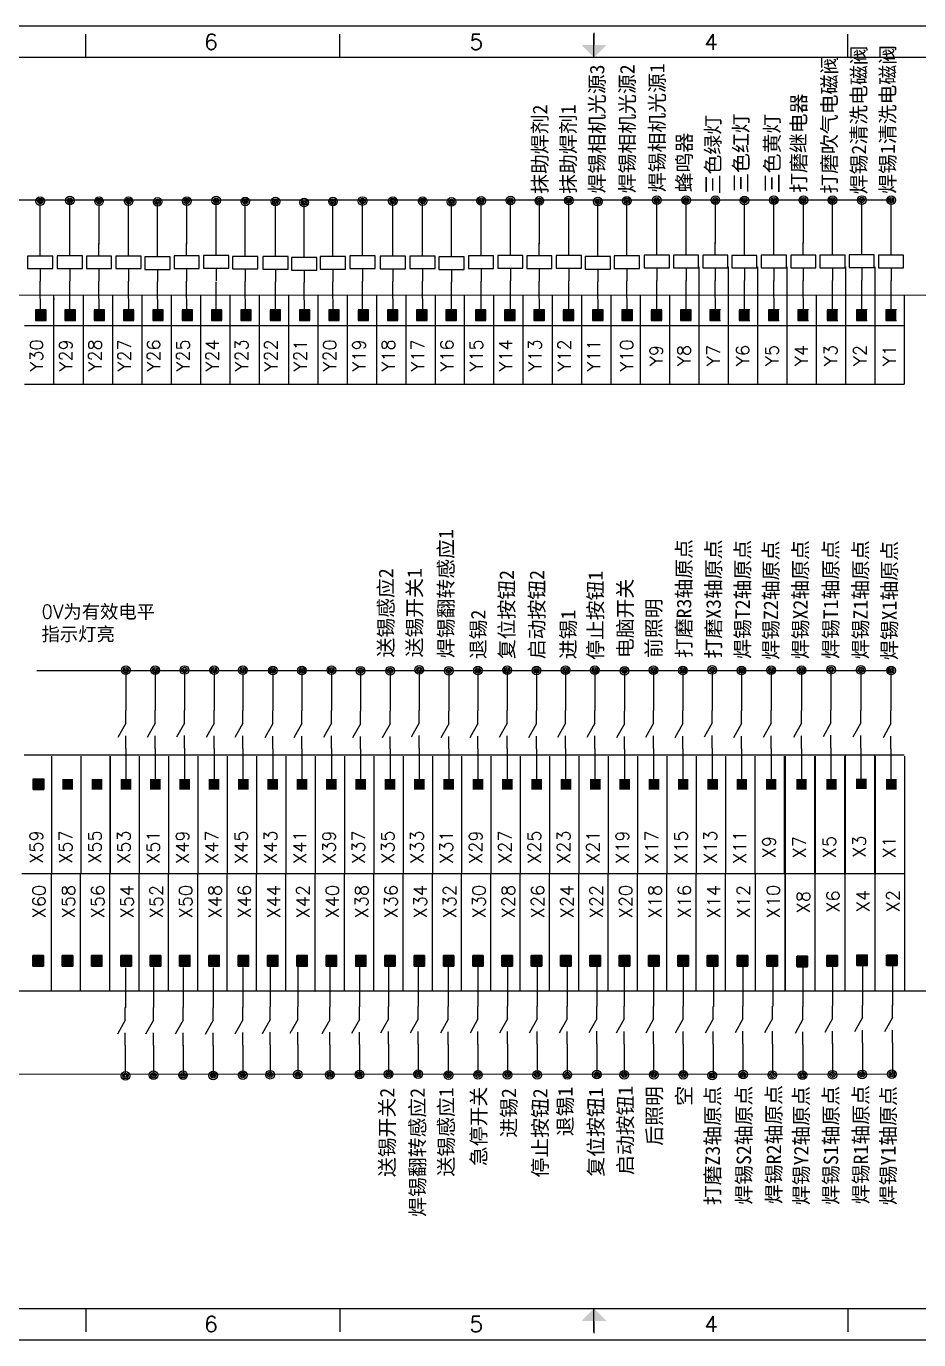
# Model space of a CAD drawing. Header units: millimetres. Extents: x 289 to 1705, y 227 to 667.
# Drawn here: x 438.5 to 736.8, y 226.8 to 665.6 of the extents above; entities that cross this region are included whole.
import ezdxf
from ezdxf.enums import TextEntityAlignment as Align

# ---------------------------------------------------------------- set-up
doc = ezdxf.new("R2010")
doc.units = ezdxf.units.MM
for name, color, linetype in [('POS', 3, 'Continuous'), ('RED_14_THHN', 20, 'Continuous'), ('SYMS', 7, 'Continuous'), ('Title Block', 7, 'Continuous'), ('Viewport', 7, 'Continuous')]:
    doc.layers.add(name, color=color, linetype=linetype)
doc.styles.add('Roman', font='romans')
doc.styles.get("Standard").update_dxf_attribs({"font": 'txt', "bigfont": 'gbcbig.shx'})
doc.styles.add('WD_IEC', font='ISOCP2', dxfattribs={"width": 0.9, "height": 4, "bigfont": 'gbcbig'})
doc.styles.add('宋体', font='', dxfattribs={"height": 23})
doc.styles.get('宋体').set_extended_font_data('NSimSun')

# ---------------------------------------------------------------- blocks, each defined once
blk = doc.blocks.new('ANSI_border_D')
at = {"layer": 'Title Block'}
for p, q in [((32.5, 21), (0, 21)), ((8.125, 20.5), (8.125, 20.875)), ((12.187, 20.5), (12.187, 20.875)), ((16.25, 20.5), (16.25, 20.875)), ((20.312, 20.5), (20.312, 20.875)), ((31.5, 20.5), (1, 20.5)), ((1, 0.5), (31.5, 0.5)), ((8.125, 0.5), (8.125, 0.125)), ((12.187, 0.5), (12.187, 0.125)), ((16.25, 0.125), (16.25, 0.5)), ((20.312, 0.5), (20.312, 0.125)), ((0, 0), (32.5, 0))]:
    blk.add_line(p, q, dxfattribs=at)
at = {"layer": 'Title Block', "const_width": 0.02}
for points in [[(16.25, 20.9), (16.25, 20.7)], [(16.25, 0.1), (16.25, 0.3)]]:
    blk.add_lwpolyline(points, dxfattribs=at)
at = {"layer": 'Title Block'}
for points in [[(16.05, 20.7), (16.45, 20.7), (16.25, 20.5)], [(16.05, 0.3), (16.45, 0.3), (16.25, 0.5)]]:
    blk.add_solid(points, dxfattribs=at)
at = {"layer": 'Title Block', "style": 'Roman'}
for s, p in [('6', (10.125, 20.75)), ('5', (14.369, 20.75)), ('4', (18.125, 20.75)), ('6', (10.125, 0.25)), ('5', (14.369, 0.25)), ('4', (18.125, 0.25))]:
    blk.add_text(s, height=0.25, dxfattribs=at).set_placement(p, align=Align.MIDDLE_CENTER)
blk = doc.blocks.new('WDDOT')
for radius in [0.72, 0.449, 0.223]:
    blk.add_circle((0, 0), radius)
blk = doc.blocks.new('HCR21')
for p, q in [((-7.5, 0), (-2.5, 0)), ((2.5, 0), (-3.125, 3.125)), ((2.5, 0), (7.5, 0))]:
    blk.add_line(p, q)
at = {"style": 'WD_IEC'}
for tag, p in [('INST', (-2.5, 11.125)), ('TAG2', (-2.5, 4.125)), ('LOC', (-2.5, 7.625)), ('DESC1', (-2.5, -10)), ('DESC3', (-2.5, -17)), ('DESC2', (-2.5, -13.5))]:
    blk.add_attdef(tag, text='', height=2.5, dxfattribs=at).set_placement(p, align=Align.RIGHT)
for tag, p, height, flags in [('X4TERM01', (-7.5, 0), 0.32, 1), ('TERM01', (-7.5, 1), 2, 8), ('X2LINK', (0, 2), 0.32, 1), ('X8LINK', (0, 0.5), 0.32, 1), ('X1TERM02', (7.5, 0), 0.32, 1), ('CONTACT', (6.5, -2.25), 1, 1), ('FAMILY', (6.5, -3.75), 1, 1)]:
    blk.add_attdef(tag, p, '', height=height, dxfattribs=dict(at, flags=flags))
at = {"style": 'WD_IEC', "flags": 8}
for tag, height, p in [('TERM02', 2, (7.5, 1)), ('XREF', 2.5, (-2.5, -6.25))]:
    blk.add_attdef(tag, text='', height=height, dxfattribs=at).set_placement(p, align=Align.RIGHT)
blk = doc.blocks.new('HCR1')
for p, q in [((-2.5, 0), (-7.5, 0)), ((2.5, 0), (7.5, 0))]:
    blk.add_line(p, q)
blk.add_lwpolyline([(-2.5, -5), (2.5, -5), (2.5, 5), (-2.5, 5)], close=True)
at = {"style": 'WD_IEC'}
for tag, p in [('INST', (-2.5, 13.62)), ('LOC', (-2.5, 10.12)), ('TAG1', (-2.5, 6.62)), ('DESC1', (-2.5, -10)), ('DESC3', (-2.5, -17)), ('DESC2', (-2.5, -13.5))]:
    blk.add_attdef(tag, text='', height=2.5, dxfattribs=at).set_placement(p, align=Align.RIGHT)
for tag, p, height, flags in [('MFG', (4.92, 12.12), 1.5, 9), ('CAT', (4.92, 9.62), 1.5, 9), ('X2LINK', (0, 5), 0.32, 1), ('X4TERM01', (-7.5, 0), 0.32, 1), ('TERM01', (-7.5, 1), 2, 8), ('X1TERM02', (7.5, 0), 0.32, 1), ('X8LINK', (0, -5), 0.32, 1), ('ASSYCODE', (3.5, -1.5), 1, 1), ('FAMILY', (3.5, -3), 1, 1), ('CATDESC', (3.5, -4.5), 1, 1)]:
    blk.add_attdef(tag, p, '', height=height, dxfattribs=dict(at, flags=flags))
at = {"style": 'WD_IEC', "flags": 8}
blk.add_attdef('TERM02', text='', height=2, dxfattribs=at).set_placement((7.5, 1), align=Align.RIGHT)
at = {"lineweight": 15, "style": 'WD_IEC'}
for tag, p in [('NO', (26.25, 0)), ('NC', (26.25, -4))]:
    blk.add_attdef(tag, text='', height=2.5, dxfattribs=at).set_placement(p, align=Align.RIGHT)
for tag, p in [('XREFNO', (27.75, 0)), ('XREFNC', (27.75, -4))]:
    blk.add_attdef(tag, p, '', height=2.5, dxfattribs=at)

msp = doc.modelspace()

# ---------------------------------------------------------------- hatches: boundary and pattern name
for color, points in [(0, [(445.13, 570.82), (445.13, 567.29), (441.6, 567.29), (441.6, 570.82)]), (0, [(454.93, 570.82), (454.93, 567.29), (451.4, 567.29), (451.4, 570.82)]), (0, [(464.73, 570.82), (464.73, 567.29), (461.2, 567.29), (461.2, 570.82)]), (0, [(474.53, 570.82), (474.53, 567.29), (471, 567.29), (471, 570.82)]), (0, [(484.33, 570.82), (484.33, 567.29), (480.8, 567.29), (480.8, 570.82)]), (0, [(494.13, 570.82), (494.13, 567.29), (490.61, 567.29), (490.61, 570.82)]), (0, [(503.94, 570.82), (503.94, 567.29), (500.41, 567.29), (500.41, 570.82)]), (0, [(513.74, 570.82), (513.74, 567.29), (510.21, 567.29), (510.21, 570.82)]), (0, [(523.54, 570.82), (523.54, 567.29), (520.01, 567.29), (520.01, 570.82)]), (0, [(533.34, 570.82), (533.34, 567.29), (529.81, 567.29), (529.81, 570.82)]), (0, [(543.14, 570.82), (543.14, 567.29), (539.61, 567.29), (539.61, 570.82)]), (0, [(552.94, 570.82), (552.94, 567.29), (549.41, 567.29), (549.41, 570.82)]), (0, [(562.74, 570.82), (562.74, 567.29), (559.21, 567.29), (559.21, 570.82)]), (0, [(572.54, 570.82), (572.54, 567.29), (569.01, 567.29), (569.01, 570.82)]), (0, [(582.34, 570.82), (582.34, 567.29), (578.81, 567.29), (578.81, 570.82)]), (0, [(592.14, 570.82), (592.14, 567.29), (588.62, 567.29), (588.62, 570.82)]), (0, [(601.95, 570.82), (601.95, 567.29), (598.42, 567.29), (598.42, 570.82)]), (0, [(611.75, 570.82), (611.75, 567.29), (608.22, 567.29), (608.22, 570.82)]), (0, [(621.55, 570.82), (621.55, 567.29), (618.02, 567.29), (618.02, 570.82)]), (0, [(631.35, 570.82), (631.35, 567.29), (627.82, 567.29), (627.82, 570.82)]), (0, [(641.15, 570.82), (641.15, 567.29), (637.62, 567.29), (637.62, 570.82)]), (0, [(650.95, 570.82), (650.95, 567.29), (647.42, 567.29), (647.42, 570.82)]), (0, [(660.75, 570.83), (660.75, 567.3), (657.22, 567.3), (657.22, 570.83)]), (0, [(660.75, 570.82), (660.75, 567.29), (657.22, 567.29), (657.22, 570.82)]), (0, [(670.55, 570.83), (670.55, 567.3), (667.02, 567.3), (667.02, 570.83)]), (0, [(680.35, 570.83), (680.35, 567.3), (676.82, 567.3), (676.82, 570.83)]), (0, [(690.15, 570.83), (690.15, 567.3), (686.62, 567.3), (686.62, 570.83)]), (0, [(699.95, 570.83), (699.95, 567.3), (696.42, 567.3), (696.42, 570.83)]), (0, [(709.75, 570.83), (709.75, 567.3), (706.22, 567.3), (706.22, 570.83)]), (0, [(719.55, 570.83), (719.55, 567.3), (716.02, 567.3), (716.02, 570.83)]), (0, [(729.35, 570.83), (729.35, 567.3), (725.82, 567.3), (725.82, 570.83)]), (0, [(440.82, 410.55), (440.82, 414.08), (444.35, 414.08), (444.35, 410.55)]), (0, [(450.63, 410.55), (450.63, 414.08), (454.15, 414.08), (454.15, 410.55)]), (0, [(460.43, 410.55), (460.43, 414.08), (463.95, 414.08), (463.95, 410.55)]), (0, [(470.12, 410.52), (470.12, 414.05), (473.65, 414.05), (473.65, 410.52)]), (0, [(479.92, 410.52), (479.92, 414.05), (483.45, 414.05), (483.45, 410.52)]), (0, [(489.72, 410.52), (489.72, 414.05), (493.25, 414.05), (493.25, 410.52)]), (0, [(499.52, 410.52), (499.52, 414.05), (503.05, 414.05), (503.05, 410.52)]), (0, [(509.32, 410.52), (509.32, 414.05), (512.85, 414.05), (512.85, 410.52)]), (0, [(519.12, 410.52), (519.12, 414.05), (522.65, 414.05), (522.65, 410.52)]), (0, [(528.92, 410.52), (528.92, 414.05), (532.45, 414.05), (532.45, 410.52)]), (0, [(538.73, 410.52), (538.73, 414.05), (542.25, 414.05), (542.25, 410.52)]), (0, [(548.53, 410.52), (548.53, 414.05), (552.06, 414.05), (552.06, 410.52)]), (0, [(558.33, 410.52), (558.33, 414.05), (561.86, 414.05), (561.86, 410.52)]), (0, [(568.13, 410.52), (568.13, 414.05), (571.66, 414.05), (571.66, 410.52)]), (0, [(577.93, 410.52), (577.93, 414.05), (581.46, 414.05), (581.46, 410.52)]), (0, [(587.73, 410.52), (587.73, 414.05), (591.26, 414.05), (591.26, 410.52)]), (0, [(597.53, 410.52), (597.53, 414.05), (601.06, 414.05), (601.06, 410.52)]), (0, [(607.33, 410.52), (607.33, 414.05), (610.86, 414.05), (610.86, 410.52)]), (0, [(617.13, 410.52), (617.13, 414.05), (620.66, 414.05), (620.66, 410.52)]), (0, [(626.93, 410.52), (626.93, 414.05), (630.46, 414.05), (630.46, 410.52)]), (0, [(636.74, 410.52), (636.74, 414.05), (640.26, 414.05), (640.26, 410.52)]), (0, [(646.54, 410.52), (646.54, 414.05), (650.07, 414.05), (650.07, 410.52)]), (0, [(656.34, 410.52), (656.34, 414.05), (659.86, 414.05), (659.86, 410.52)]), (0, [(666.14, 410.52), (666.14, 414.05), (669.67, 414.05), (669.67, 410.52)]), (0, [(675.94, 410.52), (675.94, 414.05), (679.46, 414.05), (679.46, 410.52)]), (0, [(685.74, 410.52), (685.74, 414.05), (689.27, 414.05), (689.27, 410.52)]), (0, [(695.89, 410.52), (695.89, 414.05), (699.41, 414.05), (699.41, 410.52)]), (0, [(705.88, 410.56), (705.88, 414.09), (709.41, 414.09), (709.41, 410.56)]), (0, [(715.88, 410.71), (715.88, 414.24), (719.41, 414.24), (719.41, 410.71)]), (0, [(725.88, 410.52), (725.88, 414.05), (729.41, 414.05), (729.41, 410.52)]), (0, [(440.72, 351.55), (440.72, 355.08), (444.24, 355.08), (444.24, 351.55)]), (7, [(450.54, 355.1), (454.07, 355.1), (454.07, 351.57), (450.54, 351.57)]), (7, [(460.34, 355.1), (463.87, 355.1), (463.87, 351.57), (460.34, 351.57)]), (7, [(470.14, 355.1), (473.67, 355.1), (473.67, 351.57), (470.14, 351.57)]), (7, [(479.95, 355.1), (483.47, 355.1), (483.47, 351.57), (479.95, 351.57)]), (7, [(489.75, 355.1), (493.27, 355.1), (493.27, 351.57), (489.75, 351.57)]), (7, [(499.55, 355.1), (503.08, 355.1), (503.08, 351.57), (499.55, 351.57)]), (7, [(509.35, 355.1), (512.88, 355.1), (512.88, 351.57), (509.35, 351.57)]), (7, [(519.15, 355.1), (522.68, 355.1), (522.68, 351.57), (519.15, 351.57)]), (7, [(528.95, 355.1), (532.48, 355.1), (532.48, 351.57), (528.95, 351.57)]), (7, [(538.75, 355.1), (542.28, 355.1), (542.28, 351.57), (538.75, 351.57)]), (7, [(548.55, 355.1), (552.08, 355.1), (552.08, 351.57), (548.55, 351.57)]), (7, [(558.35, 355.1), (561.88, 355.1), (561.88, 351.57), (558.35, 351.57)]), (7, [(568.15, 355.1), (571.68, 355.1), (571.68, 351.57), (568.15, 351.57)]), (7, [(577.96, 355.1), (581.48, 355.1), (581.48, 351.57), (577.96, 351.57)]), (7, [(587.76, 355.1), (591.28, 355.1), (591.28, 351.57), (587.76, 351.57)]), (7, [(597.56, 355.1), (601.09, 355.1), (601.09, 351.57), (597.56, 351.57)]), (7, [(607.36, 355.1), (610.89, 355.1), (610.89, 351.57), (607.36, 351.57)]), (7, [(617.16, 355.1), (620.69, 355.1), (620.69, 351.57), (617.16, 351.57)]), (7, [(626.96, 355.1), (630.49, 355.1), (630.49, 351.57), (626.96, 351.57)]), (7, [(636.76, 355.1), (640.29, 355.1), (640.29, 351.57), (636.76, 351.57)]), (7, [(646.56, 355.1), (650.09, 355.1), (650.09, 351.57), (646.56, 351.57)]), (7, [(656.36, 355.1), (659.89, 355.1), (659.89, 351.57), (656.36, 351.57)]), (7, [(666.16, 355.1), (669.69, 355.1), (669.69, 351.57), (666.16, 351.57)]), (7, [(676.16, 355.1), (679.69, 355.1), (679.69, 351.57), (676.16, 351.57)]), (7, [(686.11, 355.12), (689.64, 355.12), (689.64, 351.59), (686.11, 351.59)]), (7, [(696.14, 354.92), (699.67, 354.92), (699.67, 351.39), (696.14, 351.39)]), (7, [(706.11, 355.14), (709.64, 355.14), (709.64, 351.62), (706.11, 351.62)]), (7, [(716.11, 355.29), (719.64, 355.29), (719.64, 351.77), (716.11, 351.77)]), (7, [(726.11, 355.27), (729.64, 355.27), (729.64, 351.75), (726.11, 351.75)])]:
    msp.add_hatch(color=color).paths.add_polyline_path(points)

# ---------------------------------------------------------------- linework, layer by layer
for p, q in [((663.35, 585.23), (663.35, 546.03)), ((663.35, 585.22), (663.35, 546.02)), ((673.15, 585.23), (673.15, 546.03)), ((682.95, 585.23), (682.95, 546.03)), ((692.75, 585.23), (692.75, 546.03)), ((712.35, 585.23), (712.35, 546.03)), ((722.15, 585.23), (722.15, 546.03)), ((447.72, 546.02), (447.72, 575.8)), ((457.53, 575.8), (457.53, 546.02)), ((467.33, 575.8), (467.33, 546.02)), ((477.13, 575.8), (477.13, 546.02)), ((486.93, 575.8), (486.93, 546.02)), ((496.73, 575.8), (496.73, 546.02)), ((506.53, 575.8), (506.53, 546.02)), ((516.33, 575.8), (516.33, 546.02)), ((526.13, 575.8), (526.13, 546.02)), ((535.93, 575.8), (535.93, 546.02)), ((545.73, 575.8), (545.73, 546.02)), ((555.54, 575.8), (555.54, 546.02)), ((565.34, 575.8), (565.34, 546.02)), ((575.14, 575.8), (575.14, 546.02)), ((584.94, 575.8), (584.94, 546.02)), ((594.74, 575.8), (594.74, 546.02)), ((604.54, 575.8), (604.54, 546.02)), ((614.34, 575.8), (614.34, 546.02)), ((624.14, 575.8), (624.14, 546.02)), ((633.94, 575.8), (633.94, 546.02)), ((643.74, 575.8), (643.74, 546.02)), ((653.55, 575.8), (653.55, 546.02)), ((663.35, 575.8), (663.35, 546.03)), ((673.15, 575.8), (673.15, 546.03)), ((682.95, 575.8), (682.95, 546.03)), ((692.75, 575.8), (692.75, 546.03)), ((702.55, 575.8), (702.55, 546.03)), ((702.55, 575.8), (702.55, 546.03)), ((712.35, 575.8), (712.35, 546.03)), ((722.15, 575.8), (722.15, 546.03)), ((731.95, 575.8), (731.95, 546.03)), ((437.92, 565.62), (731.95, 565.62)), ((437.92, 546.02), (731.95, 546.03)), ((437.88, 422.15), (731.9, 422.17)), ((446.95, 421.7), (446.95, 382.5)), ((446.95, 421.7), (446.95, 382.5)), ((456.75, 421.7), (456.75, 382.5)), ((456.75, 421.7), (456.75, 382.5)), ((466.44, 421.67), (466.44, 382.47)), ((466.55, 421.7), (466.55, 382.5)), ((476.24, 421.67), (476.24, 382.47)), ((476.24, 421.67), (476.24, 382.47)), ((486.04, 421.67), (486.04, 382.47)), ((486.04, 421.67), (486.04, 382.47)), ((495.84, 421.67), (495.84, 382.47)), ((495.84, 421.67), (495.84, 382.47)), ((505.64, 421.67), (505.64, 382.47)), ((505.64, 421.67), (505.64, 382.47)), ((515.44, 421.67), (515.44, 382.47)), ((515.44, 421.67), (515.44, 382.47)), ((525.25, 421.67), (525.25, 382.47)), ((525.25, 421.67), (525.25, 382.47)), ((535.05, 421.67), (535.05, 382.47)), ((535.05, 421.67), (535.05, 382.47)), ((544.85, 421.67), (544.85, 382.47)), ((544.85, 421.67), (544.85, 382.47)), ((554.65, 421.67), (554.65, 382.47)), ((554.65, 421.67), (554.65, 382.47)), ((564.45, 421.67), (564.45, 382.47)), ((564.45, 421.67), (564.45, 382.47)), ((574.25, 421.67), (574.25, 382.47)), ((574.25, 421.67), (574.25, 382.47)), ((584.05, 421.67), (584.05, 382.47)), ((584.05, 421.67), (584.05, 382.47)), ((593.85, 421.67), (593.85, 382.47)), ((593.85, 421.67), (593.85, 382.47)), ((603.65, 421.67), (603.65, 382.47)), ((603.65, 421.67), (603.65, 382.47)), ((613.45, 421.67), (613.45, 382.47)), ((613.45, 421.67), (613.45, 382.47)), ((623.26, 421.67), (623.26, 382.47)), ((623.26, 421.67), (623.26, 382.47)), ((633.06, 421.67), (633.06, 382.47)), ((633.06, 421.67), (633.06, 382.47)), ((642.86, 421.67), (642.86, 382.47)), ((642.86, 421.67), (642.86, 382.47)), ((652.66, 421.67), (652.66, 382.47)), ((652.66, 421.67), (652.66, 382.47)), ((662.46, 421.67), (662.46, 382.47)), ((662.46, 421.67), (662.46, 382.47)), ((672.26, 421.67), (672.26, 382.47)), ((672.26, 421.67), (672.26, 382.47)), ((682.06, 421.67), (682.06, 382.47)), ((682.06, 421.67), (682.06, 382.47)), ((691.86, 421.67), (691.86, 382.47)), ((692.21, 421.67), (692.21, 382.47)), ((702.01, 421.67), (702.01, 382.47)), ((702.2, 421.72), (702.2, 382.51)), ((712.01, 421.72), (712.01, 382.51)), ((712.2, 421.87), (712.2, 382.66)), ((722.01, 421.87), (722.01, 382.66)), ((722.2, 421.67), (722.2, 382.47)), ((732.01, 421.67), (732.01, 382.47)), ((440.85, 414.09), (440.85, 410.57)), ((444.38, 414.09), (440.85, 414.09)), ((444.38, 410.57), (444.38, 414.09)), ((440.85, 410.57), (444.38, 410.57)), ((437.04, 382.47), (732.2, 382.47)), ((446.84, 382.47), (446.84, 343.26)), ((456.64, 343.26), (456.64, 382.47)), ((466.44, 343.26), (466.44, 382.47)), ((476.24, 343.26), (476.24, 382.47)), ((486.04, 343.26), (486.04, 382.47)), ((495.84, 343.26), (495.84, 382.47)), ((505.64, 343.26), (505.64, 382.47)), ((515.44, 343.26), (515.44, 382.47)), ((525.25, 343.26), (525.25, 382.47)), ((535.05, 343.26), (535.05, 382.47)), ((544.85, 343.26), (544.85, 382.47)), ((554.65, 343.26), (554.65, 382.47)), ((564.45, 343.26), (564.45, 382.47)), ((574.25, 343.26), (574.25, 382.47)), ((584.05, 343.26), (584.05, 382.47)), ((593.85, 343.26), (593.85, 382.47)), ((603.65, 343.26), (603.65, 382.47)), ((613.45, 343.26), (613.45, 382.47)), ((623.26, 343.26), (623.26, 382.47)), ((633.06, 343.26), (633.06, 382.47)), ((642.86, 343.26), (642.86, 382.47)), ((652.66, 343.26), (652.66, 382.47)), ((662.46, 343.26), (662.46, 382.47)), ((672.26, 343.26), (672.26, 382.47)), ((682.21, 343.28), (682.21, 382.49)), ((682.26, 343.26), (682.26, 382.47)), ((692.21, 343.28), (692.21, 382.49)), ((692.23, 343.08), (692.23, 382.29)), ((702.2, 343.31), (702.2, 382.51)), ((702.23, 343.08), (702.23, 382.29)), ((712.2, 343.46), (712.2, 382.66)), ((712.2, 343.31), (712.2, 382.51)), ((722.2, 343.46), (722.2, 382.66)), ((722.2, 343.44), (722.2, 382.64)), ((732.2, 343.44), (732.2, 382.64)), ((440.74, 355.1), (440.74, 351.57)), ((444.27, 355.1), (440.74, 355.1)), ((440.74, 351.57), (444.27, 351.57)), ((444.27, 351.57), (444.27, 355.1)), ((450.54, 355.1), (450.54, 351.57)), ((454.07, 355.1), (450.54, 355.1)), ((450.54, 351.57), (454.07, 351.57)), ((454.07, 351.57), (454.07, 355.1)), ((460.34, 355.1), (460.34, 351.57)), ((463.87, 355.1), (460.34, 355.1)), ((460.34, 351.57), (463.87, 351.57)), ((463.87, 351.57), (463.87, 355.1)), ((473.67, 355.1), (470.14, 355.1)), ((470.14, 351.57), (473.67, 351.57)), ((473.67, 351.57), (473.67, 355.1)), ((479.95, 355.1), (479.95, 351.57)), ((483.47, 355.1), (479.95, 355.1)), ((479.95, 351.57), (483.47, 351.57)), ((483.47, 351.57), (483.47, 355.1)), ((489.75, 355.1), (489.75, 351.57)), ((493.27, 355.1), (489.75, 355.1)), ((489.75, 351.57), (493.27, 351.57)), ((493.27, 351.57), (493.27, 355.1)), ((499.55, 355.1), (499.55, 351.57)), ((503.08, 355.1), (499.55, 355.1)), ((499.55, 351.57), (503.08, 351.57)), ((503.08, 351.57), (503.08, 355.1)), ((509.35, 355.1), (509.35, 351.57)), ((512.88, 355.1), (509.35, 355.1)), ((509.35, 351.57), (512.88, 351.57)), ((512.88, 351.57), (512.88, 355.1)), ((519.15, 355.1), (519.15, 351.57)), ((522.68, 355.1), (519.15, 355.1)), ((519.15, 351.57), (522.68, 351.57)), ((522.68, 351.57), (522.68, 355.1)), ((528.95, 355.1), (528.95, 351.57)), ((532.48, 355.1), (528.95, 355.1)), ((528.95, 351.57), (532.48, 351.57)), ((532.48, 351.57), (532.48, 355.1)), ((542.28, 355.1), (538.75, 355.1)), ((538.75, 351.57), (542.28, 351.57)), ((542.28, 351.57), (542.28, 355.1)), ((548.55, 355.1), (548.55, 351.57)), ((552.08, 355.1), (548.55, 355.1)), ((548.55, 351.57), (552.08, 351.57)), ((552.08, 351.57), (552.08, 355.1)), ((558.35, 355.1), (558.35, 351.57)), ((561.88, 355.1), (558.35, 355.1)), ((558.35, 351.57), (561.88, 351.57)), ((561.88, 351.57), (561.88, 355.1)), ((568.15, 355.1), (568.15, 351.57)), ((571.68, 355.1), (568.15, 355.1)), ((568.15, 351.57), (571.68, 351.57)), ((571.68, 351.57), (571.68, 355.1)), ((577.96, 355.1), (577.96, 351.57)), ((581.48, 355.1), (577.96, 355.1)), ((577.96, 351.57), (581.48, 351.57)), ((581.48, 351.57), (581.48, 355.1)), ((587.76, 355.1), (587.76, 351.57)), ((591.28, 355.1), (587.76, 355.1)), ((587.76, 351.57), (591.28, 351.57)), ((591.28, 351.57), (591.28, 355.1)), ((597.56, 355.1), (597.56, 351.57)), ((601.09, 355.1), (597.56, 355.1)), ((597.56, 351.57), (601.09, 351.57)), ((601.09, 351.57), (601.09, 355.1)), ((607.36, 355.1), (607.36, 351.57)), ((610.89, 355.1), (607.36, 355.1)), ((607.36, 351.57), (610.89, 351.57)), ((610.89, 351.57), (610.89, 355.1)), ((617.16, 355.1), (617.16, 351.57)), ((620.69, 355.1), (617.16, 355.1)), ((617.16, 351.57), (620.69, 351.57)), ((620.69, 351.57), (620.69, 355.1)), ((626.96, 355.1), (626.96, 351.57)), ((630.49, 355.1), (626.96, 355.1)), ((626.96, 351.57), (630.49, 351.57)), ((630.49, 351.57), (630.49, 355.1)), ((636.76, 355.1), (636.76, 351.57)), ((640.29, 355.1), (636.76, 355.1)), ((636.76, 351.57), (640.29, 351.57)), ((640.29, 351.57), (640.29, 355.1)), ((646.56, 355.1), (646.56, 351.57)), ((650.09, 355.1), (646.56, 355.1)), ((646.56, 351.57), (650.09, 351.57)), ((650.09, 351.57), (650.09, 355.1)), ((656.36, 355.1), (656.36, 351.57)), ((659.89, 355.1), (656.36, 355.1)), ((656.36, 351.57), (659.89, 351.57)), ((659.89, 351.57), (659.89, 355.1)), ((666.16, 355.1), (666.16, 351.57)), ((669.69, 355.1), (666.16, 355.1)), ((666.16, 351.57), (669.69, 351.57)), ((669.69, 351.57), (669.69, 355.1)), ((676.16, 355.1), (676.16, 351.57)), ((679.69, 355.1), (676.16, 355.1)), ((676.16, 351.57), (679.69, 351.57)), ((679.69, 351.57), (679.69, 355.1)), ((686.11, 355.12), (686.11, 351.59)), ((689.64, 355.12), (686.11, 355.12)), ((686.11, 351.59), (689.64, 351.59)), ((689.64, 351.59), (689.64, 355.12)), ((696.14, 354.92), (696.14, 351.39)), ((699.67, 354.92), (696.14, 354.92)), ((696.14, 351.39), (699.67, 351.39)), ((699.67, 351.39), (699.67, 354.92)), ((706.11, 355.14), (706.11, 351.62)), ((709.64, 355.14), (706.11, 355.14)), ((706.11, 351.62), (709.64, 351.62)), ((709.64, 351.62), (709.64, 355.14)), ((716.11, 355.29), (716.11, 351.77)), ((719.64, 355.29), (716.11, 355.29)), ((716.11, 351.77), (719.64, 351.77)), ((719.64, 351.77), (719.64, 355.29)), ((726.11, 355.27), (726.11, 351.75)), ((729.64, 355.27), (726.11, 355.27)), ((726.11, 351.75), (729.64, 351.75)), ((729.64, 351.75), (729.64, 355.27))]:
    msp.add_line(p, q)
at = {"color": 0}
for p, q in [((441.6, 570.82), (441.6, 567.29)), ((445.13, 570.82), (441.6, 570.82)), ((445.13, 567.29), (445.13, 570.82)), ((451.4, 570.82), (451.4, 567.29)), ((454.93, 570.82), (451.4, 570.82)), ((454.93, 567.29), (454.93, 570.82)), ((461.2, 570.82), (461.2, 567.29)), ((464.73, 570.82), (461.2, 570.82)), ((464.73, 567.29), (464.73, 570.82)), ((471, 570.82), (471, 567.29)), ((474.53, 570.82), (471, 570.82)), ((474.53, 567.29), (474.53, 570.82)), ((480.8, 570.82), (480.8, 567.29)), ((484.33, 570.82), (480.8, 570.82)), ((484.33, 567.29), (484.33, 570.82)), ((490.61, 570.82), (490.61, 567.29)), ((494.13, 570.82), (490.61, 570.82)), ((494.13, 567.29), (494.13, 570.82)), ((500.41, 570.82), (500.41, 567.29)), ((503.94, 570.82), (500.41, 570.82)), ((503.94, 567.29), (503.94, 570.82)), ((510.21, 570.82), (510.21, 567.29)), ((513.74, 570.82), (510.21, 570.82)), ((513.74, 567.29), (513.74, 570.82)), ((520.01, 570.82), (520.01, 567.29)), ((523.54, 570.82), (520.01, 570.82)), ((523.54, 567.29), (523.54, 570.82)), ((529.81, 570.82), (529.81, 567.29)), ((533.34, 570.82), (529.81, 570.82)), ((533.34, 567.29), (533.34, 570.82)), ((539.61, 570.82), (539.61, 567.29)), ((543.14, 570.82), (539.61, 570.82)), ((543.14, 567.29), (543.14, 570.82)), ((549.41, 570.82), (549.41, 567.29)), ((552.94, 570.82), (549.41, 570.82)), ((552.94, 567.29), (552.94, 570.82)), ((559.21, 570.82), (559.21, 567.29)), ((562.74, 570.82), (559.21, 570.82)), ((562.74, 567.29), (562.74, 570.82)), ((569.01, 570.82), (569.01, 567.29)), ((572.54, 570.82), (569.01, 570.82)), ((572.54, 567.29), (572.54, 570.82)), ((578.81, 570.82), (578.81, 567.29)), ((582.34, 570.82), (578.81, 570.82)), ((582.34, 567.29), (582.34, 570.82)), ((588.62, 570.82), (588.62, 567.29)), ((592.14, 570.82), (588.62, 570.82)), ((592.14, 567.29), (592.14, 570.82)), ((598.42, 570.82), (598.42, 567.29)), ((601.95, 570.82), (598.42, 570.82)), ((601.95, 567.29), (601.95, 570.82)), ((608.22, 570.82), (608.22, 567.29)), ((611.75, 570.82), (608.22, 570.82)), ((611.75, 567.29), (611.75, 570.82)), ((618.02, 570.82), (618.02, 567.29)), ((621.55, 570.82), (618.02, 570.82)), ((621.55, 567.29), (621.55, 570.82)), ((627.82, 570.82), (627.82, 567.29)), ((631.35, 570.82), (627.82, 570.82)), ((631.35, 567.29), (631.35, 570.82)), ((637.62, 570.82), (637.62, 567.29)), ((641.15, 570.82), (637.62, 570.82)), ((641.15, 567.29), (641.15, 570.82)), ((647.42, 570.82), (647.42, 567.29)), ((650.95, 570.82), (647.42, 570.82)), ((650.95, 567.29), (650.95, 570.82)), ((657.22, 570.83), (657.22, 567.3)), ((660.75, 570.83), (657.22, 570.83)), ((657.22, 570.82), (657.22, 567.29)), ((660.75, 570.82), (657.22, 570.82)), ((660.75, 567.3), (660.75, 570.83)), ((660.75, 567.29), (660.75, 570.82)), ((667.02, 570.83), (667.02, 567.3)), ((670.55, 570.83), (667.02, 570.83)), ((676.82, 570.83), (676.82, 567.3)), ((680.35, 570.83), (676.82, 570.83)), ((686.62, 570.83), (686.62, 567.3)), ((690.15, 570.83), (686.62, 570.83)), ((696.42, 570.83), (696.42, 567.3)), ((699.95, 570.83), (696.42, 570.83)), ((706.22, 570.83), (706.22, 567.3)), ((709.75, 570.83), (706.22, 570.83)), ((716.02, 570.83), (716.02, 567.3)), ((719.55, 570.83), (716.02, 570.83)), ((725.82, 570.83), (725.82, 567.3)), ((729.35, 570.83), (725.82, 570.83)), ((441.6, 567.29), (445.13, 567.29)), ((451.4, 567.29), (454.93, 567.29)), ((461.2, 567.29), (464.73, 567.29)), ((471, 567.29), (474.53, 567.29)), ((480.8, 567.29), (484.33, 567.29)), ((490.61, 567.29), (494.13, 567.29)), ((500.41, 567.29), (503.94, 567.29)), ((510.21, 567.29), (513.74, 567.29)), ((520.01, 567.29), (523.54, 567.29)), ((529.81, 567.29), (533.34, 567.29)), ((539.61, 567.29), (543.14, 567.29)), ((549.41, 567.29), (552.94, 567.29)), ((559.21, 567.29), (562.74, 567.29)), ((569.01, 567.29), (572.54, 567.29)), ((578.81, 567.29), (582.34, 567.29)), ((588.62, 567.29), (592.14, 567.29)), ((598.42, 567.29), (601.95, 567.29)), ((608.22, 567.29), (611.75, 567.29)), ((618.02, 567.29), (621.55, 567.29)), ((627.82, 567.29), (631.35, 567.29)), ((637.62, 567.29), (641.15, 567.29)), ((647.42, 567.29), (650.95, 567.29)), ((657.22, 567.3), (660.75, 567.3)), ((657.22, 567.29), (660.75, 567.29)), ((667.02, 567.3), (670.55, 567.3)), ((676.82, 567.3), (680.35, 567.3)), ((686.62, 567.3), (690.15, 567.3)), ((696.42, 567.3), (699.95, 567.3)), ((706.22, 567.3), (709.75, 567.3)), ((716.02, 567.3), (719.55, 567.3)), ((725.82, 567.3), (729.35, 567.3)), ((440.82, 410.57), (440.82, 414.1)), ((440.82, 414.1), (444.35, 414.1)), ((444.35, 414.1), (444.35, 410.57)), ((444.35, 410.57), (440.82, 410.57)), ((440.71, 351.58), (440.71, 355.1)), ((440.71, 355.1), (444.24, 355.1)), ((444.24, 351.58), (440.71, 351.58)), ((444.24, 355.1), (444.24, 351.58)), ((450.51, 351.58), (450.51, 355.1)), ((450.51, 355.1), (454.04, 355.1)), ((454.04, 351.58), (450.51, 351.58)), ((454.04, 355.1), (454.04, 351.58)), ((460.32, 351.58), (460.32, 355.1)), ((460.32, 355.1), (463.84, 355.1)), ((460.32, 351.58), (463.84, 351.58)), ((463.84, 355.1), (463.84, 351.58)), ((470.12, 351.58), (470.12, 355.1)), ((470.12, 355.1), (473.65, 355.1)), ((473.65, 351.58), (470.12, 351.58)), ((473.65, 355.1), (473.65, 351.58)), ((479.92, 351.58), (479.92, 355.1)), ((479.92, 355.1), (483.45, 355.1)), ((483.45, 351.58), (479.92, 351.58)), ((483.45, 355.1), (483.45, 351.58)), ((489.72, 351.58), (489.72, 355.1)), ((489.72, 355.1), (493.25, 355.1)), ((493.25, 351.58), (489.72, 351.58)), ((493.25, 355.1), (493.25, 351.58)), ((499.52, 351.58), (499.52, 355.1)), ((499.52, 355.1), (503.05, 355.1)), ((503.05, 351.58), (499.52, 351.58)), ((503.05, 355.1), (503.05, 351.58)), ((509.32, 351.58), (509.32, 355.1)), ((509.32, 355.1), (512.85, 355.1)), ((512.85, 351.58), (509.32, 351.58)), ((512.85, 355.1), (512.85, 351.58)), ((519.12, 351.58), (519.12, 355.1)), ((519.12, 355.1), (522.65, 355.1)), ((522.65, 351.58), (519.12, 351.58)), ((522.65, 355.1), (522.65, 351.58)), ((528.92, 351.58), (528.92, 355.1)), ((528.92, 355.1), (532.45, 355.1)), ((532.45, 351.58), (528.92, 351.58)), ((532.45, 355.1), (532.45, 351.58)), ((538.72, 351.58), (538.72, 355.1)), ((538.72, 355.1), (542.25, 355.1)), ((542.25, 351.58), (538.72, 351.58)), ((542.25, 355.1), (542.25, 351.58)), ((548.52, 355.1), (552.05, 355.1)), ((548.52, 355.1), (548.52, 351.58)), ((548.52, 351.58), (552.05, 351.58)), ((552.05, 355.1), (552.05, 351.58)), ((558.33, 351.58), (558.33, 355.1)), ((558.33, 355.1), (561.85, 355.1)), ((561.85, 351.58), (558.33, 351.58)), ((561.85, 355.1), (561.85, 351.58)), ((568.13, 351.58), (568.13, 355.1)), ((568.13, 355.1), (571.66, 355.1)), ((571.66, 351.58), (568.13, 351.58)), ((571.66, 355.1), (571.66, 351.58)), ((577.93, 351.58), (577.93, 355.1)), ((577.93, 355.1), (581.46, 355.1)), ((581.46, 351.58), (577.93, 351.58)), ((581.46, 355.1), (581.46, 351.58)), ((587.73, 351.58), (587.73, 355.1)), ((587.73, 355.1), (591.26, 355.1)), ((591.26, 351.58), (587.73, 351.58)), ((591.26, 355.1), (591.26, 351.58)), ((597.53, 351.58), (597.53, 355.1)), ((597.53, 355.1), (601.06, 355.1)), ((601.06, 351.58), (597.53, 351.58)), ((601.06, 355.1), (601.06, 351.58)), ((607.33, 351.58), (607.33, 355.1)), ((607.33, 355.1), (610.86, 355.1)), ((610.86, 351.58), (607.33, 351.58)), ((610.86, 355.1), (610.86, 351.58)), ((617.13, 351.58), (617.13, 355.1)), ((617.13, 355.1), (620.66, 355.1)), ((620.66, 351.58), (617.13, 351.58)), ((620.66, 355.1), (620.66, 351.58)), ((626.93, 351.58), (626.93, 355.1)), ((626.93, 355.1), (630.46, 355.1)), ((630.46, 351.58), (626.93, 351.58)), ((630.46, 355.1), (630.46, 351.58)), ((636.73, 351.58), (636.73, 355.1)), ((636.73, 355.1), (640.26, 355.1)), ((640.26, 351.58), (636.73, 351.58)), ((640.26, 355.1), (640.26, 351.58)), ((646.53, 351.58), (646.53, 355.1)), ((646.53, 355.1), (650.06, 355.1)), ((650.06, 351.58), (646.53, 351.58)), ((650.06, 355.1), (650.06, 351.58)), ((656.33, 351.58), (656.33, 355.1)), ((656.33, 355.1), (659.86, 355.1)), ((659.86, 351.58), (656.33, 351.58)), ((659.86, 355.1), (659.86, 351.58)), ((666.13, 351.58), (666.13, 355.1)), ((666.13, 355.1), (669.66, 355.1)), ((669.66, 351.58), (666.13, 351.58)), ((669.66, 355.1), (669.66, 351.58)), ((676.13, 351.58), (676.13, 355.1)), ((676.13, 355.1), (679.66, 355.1)), ((679.66, 351.58), (676.13, 351.58)), ((679.66, 355.1), (679.66, 351.58)), ((686.08, 351.59), (686.08, 355.12)), ((686.08, 355.12), (689.61, 355.12)), ((689.61, 351.59), (686.08, 351.59)), ((689.61, 355.12), (689.61, 351.59)), ((696.11, 351.4), (696.11, 354.92)), ((696.11, 354.92), (699.64, 354.92)), ((699.64, 351.4), (696.11, 351.4)), ((699.64, 354.92), (699.64, 351.4)), ((706.08, 351.62), (706.08, 355.15)), ((706.08, 355.15), (709.61, 355.15)), ((709.61, 351.62), (706.08, 351.62)), ((709.61, 355.15), (709.61, 351.62)), ((716.08, 351.77), (716.08, 355.3)), ((716.08, 355.3), (719.61, 355.3)), ((719.61, 351.77), (716.08, 351.77)), ((719.61, 355.3), (719.61, 351.77)), ((726.08, 351.75), (726.08, 355.28)), ((726.08, 355.28), (729.61, 355.28)), ((729.61, 351.75), (726.08, 351.75)), ((729.61, 355.28), (729.61, 351.75))]:
    msp.add_line(p, q, dxfattribs=at)
at = {"color": 1}
for p, q in [((471.75, 315.38), (471.75, 325.22)), ((668.08, 325.49), (668.08, 315.35))]:
    msp.add_line(p, q, dxfattribs=at)
msp.add_arc((668.21, 315.24), 0.655, 97.3948, 265.8626, dxfattribs=at)
at = {"layer": 'POS', "color": 0}
for p, q in [((313.31, 575.73), (806.14, 575.8)), ((806.47, 343.21), (313.31, 343.21))]:
    msp.add_line(p, q, dxfattribs=at)
at = {"layer": 'RED_14_THHN', "color": 1}
for p, q in [((727.59, 607.5), (427.31, 607.46)), ((443.21, 592.76), (443.21, 607.19)), ((453.09, 592.94), (453.09, 607.37)), ((462.84, 592.76), (462.84, 607.19)), ((472.75, 592.76), (472.75, 607.19)), ((482.44, 592.51), (482.44, 606.94)), ((492.16, 592.77), (492.16, 607.2)), ((502, 592.93), (502, 607.36)), ((511.74, 592.65), (511.74, 607.09)), ((521.82, 592.62), (521.82, 607.05)), ((531.43, 592.3), (531.43, 606.73)), ((541.04, 592.6), (541.04, 607.04)), ((550.92, 592.78), (550.92, 607.21)), ((561.07, 592.74), (561.07, 607.18)), ((571.01, 592.76), (571.01, 607.19)), ((580.65, 592.49), (580.65, 606.92)), ((590.55, 592.83), (590.55, 607.26)), ((600.34, 592.93), (600.34, 607.37)), ((610.01, 592.83), (610.01, 607.26)), ((619.86, 592.95), (619.86, 607.39)), ((629.59, 592.58), (629.59, 607.01)), ((639.3, 592.86), (639.3, 607.29)), ((649.28, 593.03), (649.28, 607.46)), ((659.07, 593.03), (659.07, 607.46)), ((668.84, 593.04), (668.84, 607.48)), ((678.56, 592.99), (678.56, 607.42)), ((688.41, 593.05), (688.41, 607.48)), ((698.26, 593.05), (698.26, 607.48)), ((707.98, 593.05), (707.98, 607.48)), ((717.77, 593.12), (717.77, 607.55)), ((727.59, 593.07), (727.59, 607.5))]:
    msp.add_line(p, q, dxfattribs=at)
at = {"layer": 'RED_14_THHN'}
for p, q in [((443.26, 568.76), (443.19, 580.38)), ((453.14, 568.94), (453.1, 580.46)), ((462.89, 568.76), (462.82, 580.38)), ((472.79, 568.76), (472.72, 580.38)), ((482.48, 568.51), (482.41, 580.13)), ((492.2, 568.77), (492.13, 580.39)), ((502.05, 568.93), (502, 580.13)), ((511.78, 568.66), (511.71, 580.27)), ((521.86, 568.62), (521.8, 580.23)), ((531.48, 568.3), (531.41, 579.92)), ((541.09, 568.61), (541.02, 580.22)), ((550.96, 568.78), (550.89, 580.4)), ((561.11, 568.75), (561.04, 580.36)), ((571.05, 568.76), (570.98, 580.38)), ((580.7, 568.49), (580.63, 580.11)), ((590.6, 568.83), (590.53, 580.45)), ((600.39, 568.93), (600.32, 580.55)), ((610.06, 568.83), (609.99, 580.45)), ((619.91, 568.96), (619.84, 580.57)), ((629.64, 568.58), (629.57, 580.2)), ((639.35, 568.86), (639.28, 580.48)), ((649.33, 569.03), (649.26, 580.65)), ((659.12, 569.03), (659.05, 580.65)), ((668.89, 569.05), (668.82, 580.66)), ((678.61, 568.99), (678.54, 580.61)), ((688.46, 569.05), (688.39, 580.67)), ((698.31, 569.05), (698.24, 580.67)), ((708.03, 569.05), (707.96, 580.67)), ((717.82, 569.12), (717.75, 580.73)), ((727.63, 569.07), (727.56, 580.68)), ((727.58, 450.25), (442.11, 450.25)), ((471.77, 450.27), (471.77, 436.93)), ((481.6, 450.27), (481.6, 436.93)), ((491.37, 450.34), (491.37, 436.99)), ((501.28, 450.3), (501.28, 436.95)), ((510.91, 450.3), (510.91, 436.95)), ((520.89, 450.2), (520.89, 436.85)), ((530.61, 450.2), (530.61, 436.85)), ((540.5, 450.29), (540.5, 436.94)), ((550.22, 450.11), (550.22, 436.76)), ((560.11, 450.11), (560.11, 436.76)), ((569.83, 450.38), (569.83, 437.03)), ((579.72, 450.11), (579.72, 436.76)), ((589.42, 450.19), (589.42, 436.84)), ((599.22, 450.28), (599.22, 436.93)), ((609.03, 450.19), (609.03, 436.84)), ((618.75, 450.28), (618.75, 436.93)), ((628.55, 450.28), (628.55, 436.93)), ((638.45, 450.1), (638.45, 436.75)), ((648.16, 450.28), (648.16, 436.93)), ((657.97, 450.19), (657.97, 436.84)), ((667.78, 450.36), (667.78, 437.01)), ((677.58, 450.19), (677.58, 436.84)), ((687.48, 450.28), (687.48, 436.93)), ((697.63, 450.28), (697.63, 436.93)), ((707.48, 450.45), (707.48, 437.1)), ((717.47, 450.37), (717.47, 437.02)), ((727.54, 450.19), (727.54, 436.84)), ((471.77, 424.29), (471.77, 414.01)), ((481.6, 424.29), (481.6, 414.01)), ((491.37, 424.36), (491.37, 414.08)), ((501.28, 424.31), (501.28, 414.03)), ((510.91, 424.31), (510.91, 414.03)), ((520.89, 424.21), (520.89, 413.93)), ((530.61, 424.21), (530.61, 413.93)), ((540.5, 424.3), (540.5, 414.02)), ((550.22, 424.13), (550.22, 413.85)), ((560.11, 424.13), (560.11, 413.85)), ((569.83, 424.39), (569.83, 414.11)), ((579.72, 424.13), (579.72, 413.85)), ((589.42, 424.2), (589.42, 413.92)), ((599.22, 424.29), (599.22, 414.01)), ((609.03, 424.2), (609.03, 413.92)), ((618.75, 424.29), (618.75, 414.01)), ((628.55, 424.29), (628.55, 414.01)), ((638.45, 424.11), (638.45, 413.83)), ((648.16, 424.29), (648.16, 414.01)), ((657.97, 424.2), (657.97, 413.92)), ((667.78, 424.38), (667.78, 414.1)), ((677.58, 424.2), (677.58, 413.92)), ((687.48, 424.29), (687.48, 414.01)), ((697.63, 424.29), (697.63, 414.01)), ((707.48, 424.47), (707.48, 414.19)), ((717.47, 424.38), (717.47, 414.1)), ((727.54, 424.2), (727.54, 413.92)), ((481.03, 351.1), (481.03, 337.75)), ((490.92, 351.1), (490.92, 337.75)), ((501.01, 351.05), (501.01, 337.7)), ((510.89, 351.15), (510.89, 337.8)), ((520.02, 351.28), (520.02, 337.94)), ((529.3, 351.33), (529.3, 337.98)), ((540, 351.23), (540, 337.89)), ((549.88, 351.34), (549.88, 337.99)), ((559.61, 351.47), (559.61, 338.12)), ((569.49, 351.47), (569.49, 338.12)), ((579.58, 351.42), (579.58, 338.07)), ((589.47, 351.52), (589.47, 338.18)), ((599.35, 351.52), (599.35, 338.18)), ((609.24, 351.52), (609.24, 338.18)), ((619.32, 351.47), (619.32, 338.13)), ((629.21, 351.58), (629.21, 338.23)), ((638.31, 351.52), (638.31, 338.18)), ((648.2, 351.52), (648.2, 338.18)), ((658.08, 351.52), (658.08, 338.18)), ((668.17, 351.47), (668.17, 338.13)), ((678.06, 351.58), (678.06, 338.23)), ((688.01, 351.59), (688.01, 338.25)), ((698.03, 351.4), (698.03, 338.05)), ((708, 351.62), (708, 338.27)), ((718, 351.77), (718, 338.42)), ((728, 351.75), (728, 338.4)), ((471.67, 350.99), (471.67, 337.64)), ((481.03, 325.12), (481.03, 314.84)), ((490.92, 325.12), (490.92, 314.84)), ((501.01, 325.07), (501.01, 314.79)), ((510.89, 325.17), (510.89, 314.89)), ((520.02, 325.3), (520.02, 315.02)), ((529.3, 325.35), (529.3, 315.07)), ((540, 325.25), (540, 314.97)), ((549.88, 325.35), (549.88, 315.07)), ((559.61, 325.49), (559.61, 315.21)), ((569.49, 325.49), (569.49, 315.21)), ((579.58, 325.44), (579.58, 315.16)), ((589.47, 325.54), (589.47, 315.26)), ((599.35, 325.54), (599.35, 315.26)), ((609.24, 325.54), (609.24, 315.26)), ((619.32, 325.49), (619.32, 315.21)), ((629.21, 325.59), (629.21, 315.31)), ((638.31, 325.54), (638.31, 315.26)), ((648.2, 325.54), (648.2, 315.26)), ((658.08, 325.54), (658.08, 315.26)), ((678.06, 325.59), (678.06, 315.31)), ((687.94, 325.63), (687.94, 315.35)), ((698.11, 325.41), (698.11, 315.13)), ((708.02, 325.68), (708.02, 315.4)), ((718.01, 325.94), (718.01, 315.66)), ((728.01, 325.94), (728.01, 315.66)), ((727.85, 315.48), (409.63, 315.31))]:
    msp.add_line(p, q, dxfattribs=at)

# ---------------------------------------------------------------- block references
at = {"layer": 'SYMS', "color": 1, "xscale": 2, "yscale": 2, "zscale": 2, "rotation": 180}
for p in [(443.21, 607.16), (453.09, 607.33), (462.84, 607.16), (472.75, 607.16), (482.44, 606.91), (492.16, 607.17), (502, 607.33), (511.74, 607.05), (521.82, 607.01), (531.43, 606.7), (541.04, 607), (550.92, 607.18), (561.07, 607.14), (571.01, 607.16), (580.65, 606.89), (590.55, 607.23), (600.34, 607.33), (610.01, 607.23), (619.86, 607.35), (629.59, 606.98), (639.3, 607.26), (649.28, 607.43), (659.07, 607.43), (668.84, 607.44), (678.56, 607.39), (688.41, 607.45), (698.26, 607.45), (707.98, 607.45), (717.77, 607.51), (727.59, 607.46)]:
    msp.add_blockref('WDDOT', p, dxfattribs=at)
at = {"layer": 'SYMS', "xscale": 0.8423999999995431, "yscale": 0.8423999999995431, "zscale": 0.8423999999995431}
for name, p, rotation in [('HCR1', (443.19, 586.7), 270), ('HCR1', (453.1, 586.78), 270), ('HCR1', (462.82, 586.7), 270), ('HCR1', (472.72, 586.69), 270), ('HCR1', (482.41, 586.45), 270), ('HCR1', (492.13, 586.71), 270), ('HCR1', (501.98, 586.86), 270), ('HCR1', (511.71, 586.59), 270), ('HCR1', (521.8, 586.55), 270), ('HCR1', (531.41, 586.24), 270), ('HCR1', (541.02, 586.54), 270), ('HCR1', (550.89, 586.72), 270), ('HCR1', (561.04, 586.68), 270), ('HCR1', (570.98, 586.7), 270), ('HCR1', (580.63, 586.42), 270), ('HCR1', (590.53, 586.76), 270), ('HCR1', (600.32, 586.87), 270), ('HCR1', (609.99, 586.76), 270), ('HCR1', (619.84, 586.89), 270), ('HCR1', (629.57, 586.51), 270), ('HCR1', (639.28, 586.79), 270), ('HCR1', (649.26, 586.97), 270), ('HCR1', (659.05, 586.97), 270), ('HCR1', (668.82, 586.98), 270), ('HCR1', (678.54, 586.93), 270), ('HCR1', (688.39, 586.99), 270), ('HCR1', (698.24, 586.99), 270), ('HCR1', (707.96, 586.99), 270), ('HCR1', (717.75, 587.05), 270), ('HCR1', (727.56, 587), 270), ('HCR21', (471.77, 430.61), 90), ('HCR21', (481.6, 430.61), 90), ('HCR21', (491.37, 430.68), 90), ('HCR21', (501.28, 430.63), 90), ('HCR21', (510.91, 430.63), 90), ('HCR21', (520.89, 430.53), 90), ('HCR21', (530.61, 430.53), 90), ('HCR21', (540.5, 430.62), 90), ('HCR21', (550.22, 430.44), 90), ('HCR21', (560.11, 430.44), 90), ('HCR21', (569.83, 430.71), 90), ('HCR21', (579.72, 430.44), 90), ('HCR21', (589.42, 430.52), 90), ('HCR21', (599.22, 430.61), 90), ('HCR21', (609.03, 430.52), 90), ('HCR21', (618.75, 430.61), 90), ('HCR21', (628.55, 430.61), 90), ('HCR21', (638.45, 430.43), 90), ('HCR21', (648.16, 430.61), 90), ('HCR21', (657.97, 430.52), 90), ('HCR21', (667.78, 430.7), 90), ('HCR21', (677.58, 430.52), 90), ('HCR21', (687.48, 430.61), 90), ('HCR21', (697.63, 430.61), 90), ('HCR21', (707.48, 430.79), 90), ('HCR21', (717.47, 430.7), 90), ('HCR21', (727.54, 430.52), 90), ('HCR21', (520.02, 331.62), 90), ('HCR21', (529.3, 331.66), 90), ('HCR21', (540, 331.57), 90), ('HCR21', (549.88, 331.67), 90), ('HCR21', (559.61, 331.81), 90), ('HCR21', (569.49, 331.81), 90), ('HCR21', (579.58, 331.76), 90), ('HCR21', (589.47, 331.86), 90), ('HCR21', (599.35, 331.86), 90), ('HCR21', (609.24, 331.86), 90), ('HCR21', (619.32, 331.81), 90), ('HCR21', (629.21, 331.91), 90), ('HCR21', (638.31, 331.86), 90), ('HCR21', (648.2, 331.86), 90), ('HCR21', (658.08, 331.86), 90), ('HCR21', (668.11, 331.82), 90), ('HCR21', (678.06, 331.91), 90), ('HCR21', (687.94, 331.94), 90), ('HCR21', (698.11, 331.73), 90), ('HCR21', (708.02, 331.99), 90), ('HCR21', (718.01, 332.26), 90), ('HCR21', (728.01, 332.26), 90), ('HCR21', (471.64, 331.45), 90), ('HCR21', (481.03, 331.43), 90), ('HCR21', (490.92, 331.43), 90), ('HCR21', (501.01, 331.38), 90), ('HCR21', (510.89, 331.49), 90)]:
    msp.add_blockref(name, p, dxfattribs=dict(at, rotation=rotation))
at = {"layer": 'SYMS', "color": 7, "xscale": -0.1960200000003169, "yscale": 0.1960200000012264, "zscale": 0.19602}
msp.add_blockref('WDDOT', (447.72, 574.45), dxfattribs=at)
at = {"layer": 'SYMS', "color": 7}
for p, xscale, yscale, zscale, rotation in [((569.86, 450.53), 2, 2, 2, 180), ((667.81, 450.52), 2, 2, 2, 180), ((707.52, 450.61), 2, 2, 2, 180), ((717.5, 450.52), 2, 2, 2, 180), ((471.8, 450.43), 2, 2, 2, 180), ((481.63, 450.43), 2, 2, 2, 180), ((491.4, 450.5), 2, 2, 2, 180), ((501.31, 450.45), 2, 2, 2, 180), ((510.94, 450.45), 2, 2, 2, 180), ((520.92, 450.36), 2, 2, 2, 180), ((530.64, 450.36), 2, 2, 2, 180), ((540.53, 450.45), 2, 2, 2, 180), ((550.25, 450.27), 2, 2, 2, 180), ((560.14, 450.27), 2, 2, 2, 180), ((579.76, 450.27), 2, 2, 2, 180), ((589.45, 450.35), 2, 2, 2, 180), ((599.25, 450.43), 2, 2, 2, 180), ((609.06, 450.35), 2, 2, 2, 180), ((618.78, 450.43), 2, 2, 2, 180), ((628.58, 450.43), 2, 2, 2, 180), ((638.48, 450.26), 2, 2, 2, 180), ((648.19, 450.43), 2, 2, 2, 180), ((658, 450.35), 2, 2, 2, 180), ((677.61, 450.35), 2, 2, 2, 180), ((687.51, 450.43), 2, 2, 2, 180), ((697.67, 450.43), 2, 2, 2, 180), ((727.57, 450.35), 2, 2, 2, 180), ((535.05, 343.26), 0.1960200000012264, 0.1960200000012264, 0.1960200000012264, 90), ((471.69, 314.9), 2, 2, 2, 180), ((481.03, 315.12), 2, 2, 2, 180), ((490.92, 315.12), 2, 2, 2, 180), ((501.01, 315.07), 2, 2, 2, 180), ((510.89, 315.18), 2, 2, 2, 180), ((520.02, 315.31), 2, 2, 2, 180), ((529.3, 315.35), 2, 2, 2, 180), ((540, 315.26), 2, 2, 2, 180), ((549.88, 315.36), 2, 2, 2, 180), ((559.61, 315.5), 2, 2, 2, 180), ((569.49, 315.5), 2, 2, 2, 180), ((579.63, 315.19), 2, 2, 2, 180), ((589.51, 315.29), 2, 2, 2, 180), ((599.4, 315.29), 2, 2, 2, 180), ((609.28, 315.29), 2, 2, 2, 180), ((619.37, 315.24), 2, 2, 2, 180), ((629.26, 315.34), 2, 2, 2, 180), ((638.36, 315.29), 2, 2, 2, 180), ((648.25, 315.29), 2, 2, 2, 180), ((658.13, 315.29), 2, 2, 2, 180), ((667.77, 315.04), 2, 2, 2, 180), ((678.1, 315.34), 2, 2, 2, 180), ((687.88, 315.2), 2, 2, 2, 180), ((698, 315.14), 2, 2, 2, 180), ((707.95, 315.31), 2, 2, 2, 180), ((717.9, 315.42), 2, 2, 2, 180), ((727.85, 315.48), 2, 2, 2, 180)]:
    msp.add_blockref('WDDOT', p, dxfattribs=dict(at, xscale=xscale, yscale=yscale, zscale=zscale, rotation=rotation))
at = {"layer": 'Viewport', "xscale": 20.8949300070708, "yscale": 20.89493000705534, "zscale": 20.89493000706153}
msp.add_blockref('ANSI_border_D', (288.71, 226.77), dxfattribs=at)

# ---------------------------------------------------------------- texts
at = {"color": 7, "char_height": 4.86, "rotation": 90, "style": '宋体'}
for s, insert, width, attachment_point in [('焊锡2清洗电磁阀', (714.37, 609.44), 99.3606, 1), ('焊锡1清洗电磁阀', (724.02, 609.6), 99.3606, 1), ('打磨吹气电磁阀', (704.5, 609.63), 99.3606, 1), ('焊锡相机光源3', (626.86, 609.71), 99.3606, 1), ('焊锡相机光源2', (636.96, 609.76), 99.3606, 1), ('焊锡相机光源1', (646.96, 610.13), 99.3606, 1), ('打磨继电器', (694.26, 609.93), 99.3606, 1), ('抹助焊剂2', (607.77, 609.59), 99.3606, 1), ('抹助焊剂1', (617.24, 609.6), 99.3606, 1), ('三色绿灯', (665.61, 609.42), 99.3606, 1), ('三色红灯', (674.98, 609.93), 99.3606, 1), ('三色黄灯', (685.38, 609.8), 99.3606, 1), ('蜂鸣器', (656.03, 610.1), 99.3606, 1), ('焊锡翻转感应1', (576.37, 454.49), 99.3606, 1), ('打磨R3轴原点', (655.92, 454.49), 99.3606, 1), ('打磨X3轴原点', (665.79, 454.35), 99.3606, 1), ('焊锡T2轴原点', (675.51, 454.24), 99.3606, 1), ('焊锡Z2轴原点', (684.97, 453.95), 99.3606, 1), ('焊锡X2轴原点', (694.84, 454.13), 99.3606, 1), ('焊锡T1轴原点', (704.98, 454.21), 99.3606, 1), ('焊锡Z1轴原点', (714.93, 454.11), 99.3606, 1), ('焊锡X1轴原点', (724.58, 453.83), 99.3606, 1), ('送锡感应2', (556.3, 454.68), 99.3606, 1), ('送锡开关1', (565.87, 454.7), 99.3606, 1), ('复位按钮2', (596.68, 454.11), 99.3606, 1), ('启动按钮2', (606.77, 454.11), 99.3606, 1), ('停止按钮1', (626.36, 453.86), 99.3606, 1), ('电脑开关', (636.28, 454.49), 99.3606, 1), ('前照明', (645.83, 454.49), 99.3606, 1), ('退锡2', (587.14, 454.11), 99.3606, 1), ('进锡1', (617.23, 454.09), 99.3606, 1), ('                焊锡R2轴原点', (691.36, 311.87), 99.3606, 9), ('               送锡开关2', (562.13, 310.92), 109.2336, 9), ('                焊锡翻转感应2', (572.31, 310.91), 109.2336, 9), ('                送锡感应1', (581.89, 311.12), 109.2336, 9), ('                急停开关', (592.74, 311.27), 109.2336, 9), ('                进锡2', (602.77, 310.82), 109.2336, 9), ('                停止按钮2', (613.28, 310.76), 103.1579, 9), ('                退锡1', (621.63, 311.3), 103.9174, 9), ('                复位按钮1', (631.88, 311.06), 106.9552, 9), ('\\pt0;               启动按钮1', (641.75, 311.63), 115.3092, 9), ('               后照明', (651.46, 311.48), 103.1579, 9), ('                空', (661.11, 311.57), 113.0309, 9), ('                打磨Z3轴原点', (670.92, 311.47), 103.1579, 9), ('                焊锡S2轴原点', (681.35, 311.64), 120.6255, 9), ('                焊锡Y2轴原点', (700.52, 311.5), 107.253, 9), ('               焊锡S1轴原点', (710.44, 311.61), 99.3606, 9), ('                焊锡R1轴原点', (720.45, 311.83), 99.3606, 9), ('               焊锡Y1轴原点', (729.61, 311.47), 122.8359, 9)]:
    msp.add_mtext(s, dxfattribs=dict(at, insert=insert, width=width, attachment_point=attachment_point))
at = {"char_height": 4.312, "attachment_point": 5, "rotation": 90}
for s, insert, width in [('Y30', (441.94, 555.59), 19.602), ('Y29', (451.74, 555.59), 19.602), ('Y28', (461.54, 555.59), 19.602), ('Y27', (471.34, 555.59), 19.602), ('Y26', (481.14, 555.59), 19.602), ('Y25', (490.94, 555.59), 19.602), ('Y24', (500.74, 555.59), 19.602), ('Y23', (510.54, 555.59), 19.602), ('Y22', (520.35, 555.59), 19.602), ('Y21', (530.15, 555.59), 19.602), ('Y20', (539.95, 555.59), 19.602), ('Y19', (549.75, 555.59), 19.602), ('Y18', (559.55, 555.59), 19.602), ('Y17', (569.35, 555.59), 19.602), ('Y16', (579.15, 555.59), 19.602), ('Y15', (588.95, 555.59), 19.602), ('Y14', (598.75, 555.59), 19.602), ('Y13', (608.55, 555.59), 19.602), ('Y12', (618.36, 555.59), 19.602), ('Y11', (628.16, 555.59), 19.602), ('Y10', (639.23, 555.59), 19.602), ('Y9', (649.07, 555.59), 19.602), ('Y8', (658.39, 555.59), 19.602), ('Y7', (668.19, 555.6), 19.602), ('Y6', (677.99, 555.6), 19.602), ('Y5', (687.79, 555.6), 19.602), ('Y4', (697.59, 555.6), 19.602), ('Y3', (707.39, 555.6), 20.6647), ('Y2', (717.19, 555.6), 19.602), ('Y1', (726.99, 555.6), 19.602), ('X59', (441.86, 391.36), 19.602), ('X57', (451.66, 391.36), 19.602), ('X55', (461.46, 391.36), 19.602), ('X53', (471.15, 391.33), 19.602), ('X51', (480.95, 391.33), 19.602), ('X49', (490.75, 391.33), 19.602), ('X47', (500.55, 391.33), 19.602), ('X45', (510.35, 391.33), 19.602), ('X43', (520.16, 391.33), 19.602), ('X41', (529.96, 391.33), 19.602), ('X39', (539.76, 391.33), 19.602), ('X37', (549.56, 391.33), 19.602), ('X35', (559.36, 391.33), 19.602), ('X33', (569.16, 391.33), 19.602), ('X31', (578.96, 391.33), 19.602), ('X29', (588.76, 391.33), 19.602), ('X27', (598.56, 391.33), 19.602), ('X25', (608.36, 391.33), 19.602), ('X23', (618.17, 391.33), 19.602), ('X21', (627.97, 391.33), 19.602), ('X19', (637.77, 391.33), 19.602), ('X17', (647.57, 391.33), 19.602), ('X15', (657.37, 391.33), 19.602), ('X13', (667.17, 391.33), 19.602), ('X11', (676.97, 391.33), 19.602), ('X9', (686.77, 391.33), 19.602), ('X7', (696.92, 391.33), 19.602), ('X5', (706.92, 391.37), 19.602), ('X3', (716.92, 391.52), 19.602), ('X1', (726.92, 391.33), 19.602), ('X60', (442.82, 373.15), 19.602), ('X58', (452.63, 373.15), 19.602), ('X56', (462.43, 373.15), 19.602), ('X54', (472.23, 373.15), 19.602), ('X52', (482.03, 373.15), 19.602), ('X50', (491.83, 373.15), 19.602), ('X48', (501.63, 373.15), 19.602), ('X46', (511.43, 373.15), 19.602), ('X44', (521.23, 373.15), 19.602), ('X42', (531.03, 373.15), 19.602), ('X40', (540.83, 373.15), 19.602), ('X38', (550.64, 373.15), 19.602), ('X36', (560.44, 373.15), 19.602), ('X34', (570.24, 373.15), 19.602), ('X32', (580.04, 373.15), 19.602), ('X30', (589.84, 373.15), 19.602), ('X28', (599.64, 373.15), 19.602), ('X26', (609.44, 373.15), 19.602), ('X24', (619.24, 373.15), 19.602), ('X22', (629.04, 373.15), 19.602), ('X20', (638.84, 373.15), 19.602), ('X18', (648.64, 373.15), 19.602), ('X16', (658.44, 373.15), 19.602), ('X14', (668.24, 373.15), 19.602), ('X12', (678.24, 373.15), 19.602), ('X10', (688.19, 373.17), 19.602), ('X8', (698.22, 372.97), 19.602), ('X6', (708.19, 373.19), 19.602), ('X4', (718.19, 373.34), 19.602), ('X2', (728.19, 373.32), 19.602)]:
    msp.add_mtext(s, dxfattribs=dict(at, insert=insert, width=width))
at = {"insert": (443.62, 472.24), "char_height": 4.4928, "width": 86.0652, "attachment_point": 1}
msp.add_mtext('0V{\\fNSimSun|b0|i0|c134|p49;为有效电平\\P指示灯亮}', dxfattribs=at)

doc.saveas('drawing.dxf')
